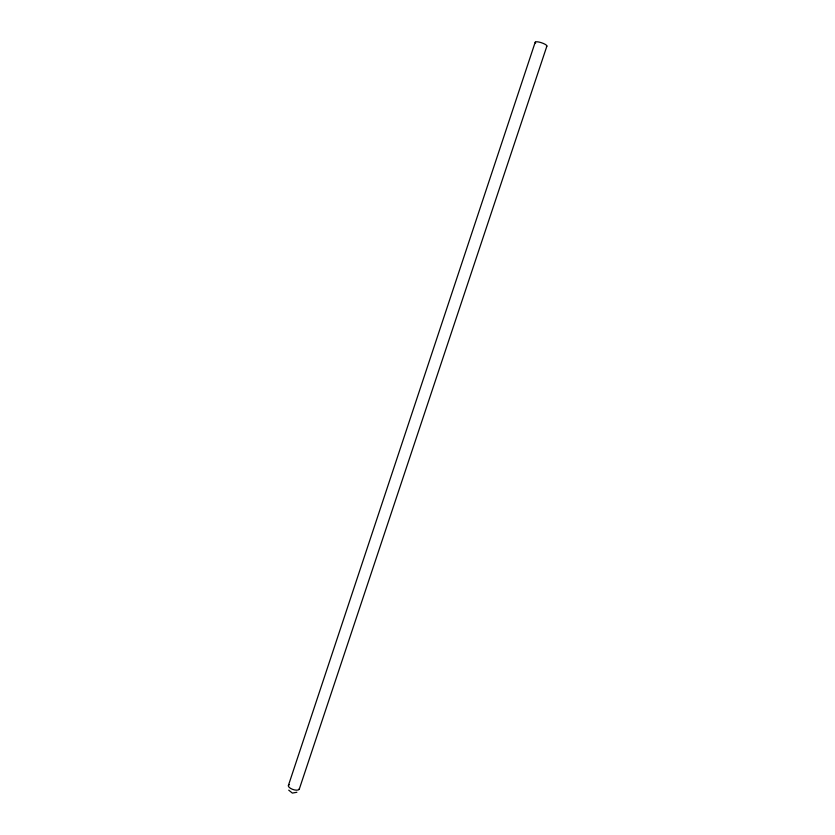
<?xml version="1.0" encoding="UTF-8"?>
<svg xmlns="http://www.w3.org/2000/svg" width="835" height="835" viewBox="0 0 835 835"><rect width="100%" height="100%" fill="white"/><g stroke="black" fill="none" stroke-linecap="round" stroke-linejoin="round"><path stroke-width="1.25" d="M288.409 785.432L535.214 42.199M299.306 789.054L546.894 46.082M296.884 792.269L292.354 793.083L288.722 790.15M299.348 788.543A5.741 2.401 18.4 0 1 292.396 789.284A5.741 2.401 18.4 0 1 289.359 784.597M535.653 43.044A6.158 1.461 18.4 0 1 541.059 42.606A6.158 1.461 18.4 0 1 546.455 46.416"/></g></svg>
